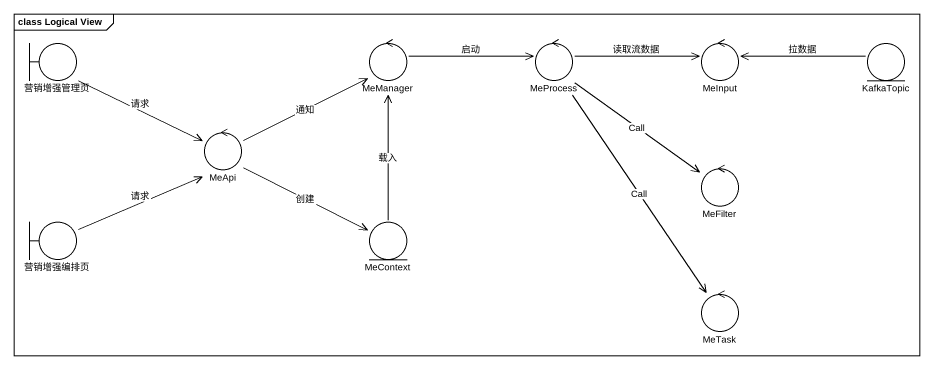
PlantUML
@startuml
mainframe class Logical View
boundary 营销增强管理页
control MeManager
control MeProcess
control MeInput
entity KafkaTopic
control MeApi
control MeFilter
boundary 营销增强编排页
entity MeContext
control MeTask
营销增强管理页 -right-> MeApi : 请求
MeManager -right-> MeProcess : 启动
MeProcess -right-> MeInput : 读取流数据
MeProcess --> MeFilter : Call
MeProcess --> MeTask : Call
KafkaTopic -left-> MeInput : 拉数据
MeApi -right-> MeManager : 通知
MeApi -right-> MeContext : 创建
营销增强编排页 -right-> MeApi : 请求
MeContext -up-> MeManager : 载入
@enduml
